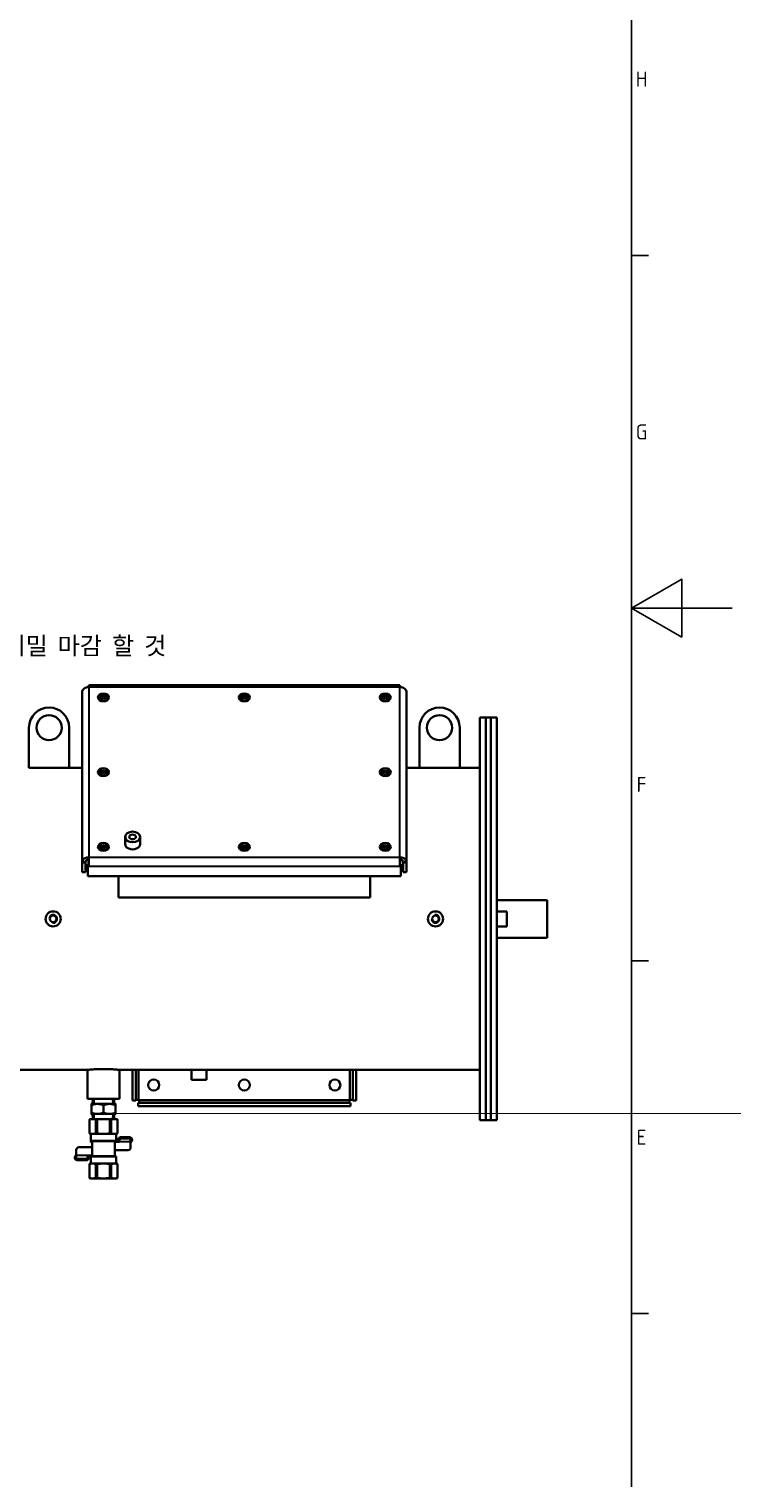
# Model space of a CAD drawing. Header units: millimetres. Extents: x 0 to 5945, y 0 to 4205.
# Drawn here: x 5246 to 5945, y 1238 to 2678 of the extents above; entities that cross this region are included whole.
import ezdxf

# ---------------------------------------------------------------- set-up
doc = ezdxf.new("R2010")
doc.units = ezdxf.units.MM
doc.header["$LTSCALE"] = 5
doc.layers.get('0').update_dxf_attribs({"color": 3, "lineweight": 25})
for name, color, linetype, lineweight in [('가시적인 것(ISO)', 3, 'Continuous', 40), ('가시적인 좁은 것(ISO)', 3, 'Continuous', 35), ('경계(ISO)', 7, 'Continuous', 25), ('기호(ISO)', 5, 'Continuous', 25)]:
    doc.layers.add(name, color=color, linetype=linetype, lineweight=lineweight)
doc.styles.add('문자 텍스트_M2B', font='isocp.shx')
doc.styles.add('치수 텍스트_PSTEK_POSCO', font='isocp.shx')
doc.dimstyles.new('치수_PSTEK_POSCO$7', dxfattribs={"dimscale": 5, "dimtxt": 3.5, "dimasz": 2.5, "dimexe": 2, "dimexo": 2.5, "dimgap": 1, "dimtad": 1, "dimrnd": 1e-08, "dimdsep": 46, "dimtxsty": '치수 텍스트_PSTEK_POSCO', "dimcen": 0.09, "dimdle": 10, "dimclrd": 7, "dimclre": 7, "dimclrt": 2, "dimadec": 1, "dimazin": 2, "dimtfac": 1, "dimtmove": 0, "dimatfit": 3, "dimfxl": 0, "dimtolj": 1, "dimlwd": -1, "dimlwe": -1, "dimarcsym": 0})

# ---------------------------------------------------------------- blocks, each defined once
blk = doc.blocks.new('경계 Default Border')
at = {"layer": '경계(ISO)'}
for p, q in [((1169, 490.58), (1172.4, 490.58)), ((1169, 350.42), (1172.4, 350.42)), ((1169, 280.33), (1172.4, 280.33))]:
    blk.add_line(p, q, dxfattribs=at)
at = {"layer": '경계(ISO)', "flags": 128}
for points in [[(20, 20), (20, 821), (1169, 821), (1169, 20), (20, 20)], [(1189, 420.5), (1169, 420.5), (1179, 426.27), (1179, 414.73), (1169, 420.5)]]:
    blk.add_lwpolyline(points, dxfattribs=at)
at = {"layer": '경계(ISO)', "color": 2, "char_height": 3, "attachment_point": 7, "style": '문자 텍스트_M2B'}
for s, insert in [('H', (1169.88, 524.12)), ('G', (1169.88, 454.01)), ('F', (1170.04, 383.96)), ('E', (1170.04, 313.85))]:
    blk.add_mtext(s, dxfattribs=dict(at, insert=insert))

msp = doc.modelspace()

# ---------------------------------------------------------------- linework, layer by layer
at = {"layer": '가시적인 것(ISO)'}
for p, q in [((5299.443, 2020.234), (5299.374, 2020.234)), ((5299.374, 2020.234), (5299.374, 2019.571)), ((5299.374, 1850.431), (5299.374, 2019.571)), ((5305.774, 2024.097), (5304.837, 2024.097)), ((5304.837, 2024.048), (5304.837, 2024.097)), ((5614.974, 2025.971), (5305.774, 2025.971)), ((5305.774, 2025.971), (5305.774, 2024.097)), ((5614.974, 2024.097), (5614.974, 2025.971)), ((5615.911, 2024.097), (5614.974, 2024.097)), ((5615.911, 2024.048), (5615.911, 2024.097)), ((5621.305, 2020.234), (5621.374, 2020.234)), ((5621.374, 2019.571), (5621.374, 2020.234)), ((5621.374, 2019.571), (5621.374, 1850.431)), ((5694.374, 1993.721), (5694.374, 1593.721)), ((5700.374, 1993.721), (5694.374, 1993.721)), ((5700.374, 1993.721), (5700.374, 1593.721)), ((5700.374, 1993.721), (5700.374, 1593.721)), ((5705.374, 1993.721), (5700.374, 1993.721)), ((5705.374, 1593.721), (5705.374, 1993.721)), ((5705.374, 1993.721), (5705.374, 1593.721)), ((5711.374, 1993.721), (5705.374, 1993.721)), ((5711.374, 1993.721), (5711.374, 1593.721)), ((5246.374, 1943.721), (5246.374, 1983.721)), ((5286.374, 1983.721), (5286.374, 1943.721)), ((5634.374, 1983.721), (5634.374, 1943.721)), ((5674.374, 1943.721), (5674.374, 1983.721)), ((5286.374, 1943.721), (5246.374, 1943.721)), ((5286.374, 1943.721), (5299.374, 1943.721)), ((5621.374, 1943.721), (5634.374, 1943.721)), ((5634.374, 1943.721), (5674.374, 1943.721)), ((5674.374, 1943.721), (5694.374, 1943.721)), ((5341.874, 1868.109), (5341.874, 1875.18)), ((5356.874, 1868.109), (5356.874, 1875.18)), ((5302.574, 1850.431), (5299.374, 1850.431)), ((5299.374, 1850.431), (5299.374, 1849.768)), ((5302.574, 1849.768), (5299.374, 1849.768)), ((5299.374, 1849.768), (5299.374, 1840.152)), ((5302.574, 1850.431), (5302.574, 1849.768)), ((5302.574, 1849.768), (5302.574, 1840.152)), ((5305.774, 1848.168), (5304.837, 1848.168)), ((5304.837, 1848.168), (5304.837, 1845.906)), ((5304.837, 1836.289), (5304.837, 1845.906)), ((5304.837, 1845.906), (5305.774, 1845.906)), ((5305.374, 1852.694), (5305.374, 1852.411)), ((5305.374, 1852.411), (5305.774, 1852.411)), ((5305.374, 1850.29), (5305.374, 1852.411)), ((5305.374, 1850.29), (5305.374, 1848.168)), ((5305.374, 1850.29), (5305.774, 1850.29)), ((5305.374, 1850.29), (5305.774, 1850.29)), ((5305.774, 1854.957), (5305.774, 1845.906)), ((5614.974, 1845.906), (5614.974, 1854.957)), ((5614.974, 1852.411), (5615.374, 1852.411)), ((5614.974, 1850.29), (5615.374, 1850.29)), ((5614.974, 1850.29), (5615.374, 1850.29)), ((5614.974, 1848.168), (5615.911, 1848.168)), ((5614.974, 1845.906), (5615.911, 1845.906)), ((5615.374, 1852.411), (5615.374, 1852.694)), ((5615.374, 1850.29), (5615.374, 1852.411)), ((5615.374, 1850.29), (5615.374, 1848.168)), ((5615.911, 1848.168), (5615.911, 1845.906)), ((5615.911, 1845.906), (5615.911, 1836.289)), ((5618.174, 1850.431), (5618.174, 1849.768)), ((5618.174, 1850.431), (5621.374, 1850.431)), ((5618.174, 1849.768), (5618.174, 1840.152)), ((5618.174, 1849.768), (5621.374, 1849.768)), ((5621.374, 1849.768), (5621.374, 1850.431)), ((5621.374, 1840.152), (5621.374, 1849.768)), ((5302.574, 1840.152), (5299.374, 1840.152)), ((5615.911, 1836.289), (5304.837, 1836.289)), ((5335.374, 1836.289), (5335.374, 1814.934)), ((5585.374, 1836.289), (5585.374, 1814.934)), ((5618.174, 1840.152), (5621.374, 1840.152)), ((5585.374, 1814.934), (5335.374, 1814.934)), ((5711.374, 1812.471), (5761.374, 1812.471)), ((5711.374, 1801.221), (5721.374, 1801.221)), ((5721.374, 1786.221), (5721.374, 1801.221)), ((5761.374, 1774.971), (5761.374, 1812.471)), ((5711.374, 1786.221), (5721.374, 1786.221)), ((5711.374, 1774.971), (5761.374, 1774.971)), ((5226.374, 1643.721), (5304.374, 1643.721)), ((5304.374, 1643.721), (5304.374, 1614.921)), ((5336.374, 1643.721), (5336.374, 1614.921)), ((5336.374, 1643.721), (5385.374, 1643.721)), ((5349.374, 1643.721), (5349.374, 1613.184)), ((5352.574, 1643.721), (5352.574, 1613.184)), ((5355.374, 1643.721), (5355.374, 1613.721)), ((5385.374, 1643.721), (5535.374, 1643.721)), ((5407.874, 1643.721), (5407.874, 1633.721)), ((5422.874, 1643.721), (5422.874, 1633.721)), ((5535.374, 1643.721), (5694.374, 1643.721)), ((5565.374, 1613.721), (5565.374, 1643.721)), ((5568.174, 1613.184), (5568.174, 1643.721)), ((5571.374, 1613.184), (5571.374, 1643.721)), ((5407.874, 1633.721), (5422.874, 1633.721)), ((5304.374, 1614.921), (5336.374, 1614.921)), ((5309.809, 1614.921), (5309.653, 1609.921)), ((5330.939, 1614.921), (5331.095, 1609.921)), ((5352.574, 1613.184), (5349.374, 1613.184)), ((5355.374, 1614.121), (5352.574, 1614.121)), ((5355.374, 1613.721), (5565.374, 1613.721)), ((5355.774, 1613.721), (5355.774, 1610.921)), ((5564.974, 1613.721), (5564.974, 1610.921)), ((5565.374, 1614.121), (5568.174, 1614.121)), ((5568.174, 1613.184), (5571.374, 1613.184)), ((5314.374, 1609.921), (5308.374, 1609.921)), ((5308.374, 1601.221), (5308.374, 1608.621)), ((5314.374, 1599.921), (5308.374, 1599.921)), ((5309.809, 1594.921), (5309.653, 1599.921)), ((5326.374, 1609.921), (5314.374, 1609.921)), ((5326.374, 1599.921), (5314.374, 1599.921)), ((5320.374, 1601.221), (5320.374, 1608.621)), ((5332.374, 1609.921), (5326.374, 1609.921)), ((5332.374, 1599.921), (5326.374, 1599.921)), ((5330.939, 1594.921), (5331.095, 1599.921)), ((5332.374, 1601.221), (5332.374, 1608.621)), ((5354.837, 1610.921), (5565.911, 1610.921)), ((5354.837, 1610.921), (5354.837, 1607.721)), ((5354.837, 1607.721), (5565.911, 1607.721)), ((5565.911, 1610.921), (5565.911, 1607.721)), ((5307.874, 1594.921), (5306.374, 1594.519)), ((5306.396, 1594.519), (5306.374, 1594.519)), ((5306.374, 1594.519), (5306.374, 1580.573)), ((5306.396, 1594.519), (5306.396, 1580.573)), ((5309.549, 1594.921), (5307.874, 1594.921)), ((5320.374, 1594.921), (5309.549, 1594.921)), ((5312.701, 1580.573), (5312.701, 1594.519)), ((5314.069, 1594.519), (5312.701, 1594.519)), ((5314.069, 1594.519), (5314.069, 1580.573)), ((5331.199, 1594.921), (5320.374, 1594.921)), ((5326.679, 1580.573), (5326.679, 1594.519)), ((5328.047, 1594.519), (5326.679, 1594.519)), ((5328.047, 1594.519), (5328.047, 1580.573)), ((5332.874, 1594.921), (5331.199, 1594.921)), ((5332.874, 1594.921), (5334.374, 1594.519)), ((5334.352, 1580.573), (5334.352, 1594.519)), ((5334.374, 1594.519), (5334.352, 1594.519)), ((5334.374, 1594.519), (5334.374, 1580.573)), ((5700.374, 1593.721), (5694.374, 1593.721)), ((5705.374, 1593.721), (5700.374, 1593.721)), ((5711.374, 1593.721), (5705.374, 1593.721)), ((5306.396, 1580.573), (5306.374, 1580.573)), ((5307.874, 1580.171), (5306.374, 1580.573)), ((5309.549, 1580.171), (5307.874, 1580.171)), ((5307.874, 1580.171), (5307.874, 1578.171)), ((5307.874, 1573.131), (5307.874, 1578.171)), ((5309.124, 1572.796), (5307.874, 1573.131)), ((5332.874, 1573.131), (5307.874, 1573.131)), ((5307.874, 1571.796), (5307.874, 1573.131)), ((5309.124, 1571.796), (5307.874, 1571.796)), ((5331.624, 1572.796), (5309.124, 1572.796)), ((5309.124, 1571.796), (5309.124, 1572.796)), ((5309.124, 1571.796), (5309.124, 1558.046)), ((5320.374, 1580.171), (5309.549, 1580.171)), ((5314.069, 1580.573), (5312.701, 1580.573)), ((5331.199, 1580.171), (5320.374, 1580.171)), ((5328.047, 1580.573), (5326.679, 1580.573)), ((5332.874, 1580.171), (5331.199, 1580.171)), ((5331.624, 1572.796), (5332.874, 1573.131)), ((5331.624, 1572.796), (5331.624, 1558.046)), ((5336.374, 1572.296), (5331.624, 1572.296)), ((5332.874, 1580.171), (5334.374, 1580.573)), ((5332.874, 1580.171), (5332.874, 1573.131)), ((5334.374, 1580.573), (5334.352, 1580.573)), ((5336.124, 1575.546), (5335.606, 1576.064)), ((5335.606, 1572.528), (5336.124, 1573.046)), ((5336.374, 1575.546), (5336.374, 1572.296)), ((5336.374, 1575.546), (5347.374, 1575.546)), ((5337.374, 1576.796), (5346.374, 1576.796)), ((5347.374, 1575.546), (5347.374, 1572.296)), ((5347.374, 1566.546), (5347.374, 1572.296)), ((5347.624, 1575.546), (5348.142, 1576.064)), ((5348.142, 1572.528), (5347.624, 1573.046)), ((5293.124, 1557.796), (5292.606, 1558.314)), ((5292.606, 1554.778), (5293.124, 1555.296)), ((5293.374, 1558.546), (5293.374, 1564.296)), ((5293.374, 1558.546), (5293.374, 1555.296)), ((5304.374, 1555.296), (5293.374, 1555.296)), ((5295.874, 1566.796), (5309.124, 1566.796)), ((5304.374, 1558.546), (5304.374, 1555.296)), ((5309.124, 1558.546), (5304.374, 1558.546)), ((5304.624, 1557.796), (5305.142, 1558.314)), ((5305.142, 1554.778), (5304.624, 1555.296)), ((5309.124, 1558.046), (5307.874, 1557.711)), ((5332.874, 1557.711), (5307.874, 1557.711)), ((5307.874, 1557.711), (5307.874, 1550.671)), ((5331.624, 1558.046), (5309.124, 1558.046)), ((5344.874, 1564.046), (5331.624, 1564.046)), ((5331.624, 1558.046), (5332.874, 1557.711)), ((5332.874, 1557.711), (5332.874, 1550.671)), ((5294.374, 1554.046), (5303.374, 1554.046)), ((5307.874, 1550.671), (5306.374, 1550.269)), ((5306.396, 1550.269), (5306.374, 1550.269)), ((5306.374, 1550.269), (5306.374, 1536.323)), ((5306.396, 1536.323), (5306.396, 1550.269)), ((5309.549, 1550.671), (5307.874, 1550.671)), ((5320.374, 1550.671), (5309.549, 1550.671)), ((5314.069, 1550.269), (5312.701, 1550.269)), ((5312.701, 1550.269), (5312.701, 1536.323)), ((5314.069, 1536.323), (5314.069, 1550.269)), ((5331.199, 1550.671), (5320.374, 1550.671)), ((5328.047, 1550.269), (5326.679, 1550.269)), ((5326.679, 1550.269), (5326.679, 1536.323)), ((5328.047, 1536.323), (5328.047, 1550.269)), ((5332.874, 1550.671), (5331.199, 1550.671)), ((5332.874, 1550.671), (5334.374, 1550.269)), ((5334.352, 1550.269), (5334.352, 1536.323)), ((5334.374, 1550.269), (5334.352, 1550.269)), ((5334.374, 1550.269), (5334.374, 1536.323)), ((5306.396, 1536.323), (5306.374, 1536.323)), ((5307.874, 1535.921), (5306.374, 1536.323)), ((5309.549, 1535.921), (5307.874, 1535.921)), ((5320.374, 1535.921), (5309.549, 1535.921)), ((5314.069, 1536.323), (5312.701, 1536.323)), ((5331.199, 1535.921), (5320.374, 1535.921)), ((5328.047, 1536.323), (5326.679, 1536.323)), ((5332.874, 1535.921), (5331.199, 1535.921)), ((5332.874, 1535.921), (5334.374, 1536.323)), ((5334.374, 1536.323), (5334.352, 1536.323))]:
    msp.add_line(p, q, dxfattribs=at)
for centre, radius in [((5266.374, 1983.721), 12.5), ((5654.374, 1983.721), 12.5), ((5270.374, 1793.721), 7.5), ((5650.374, 1793.721), 7.5), ((5270.374, 1793.721), 3.324), ((5650.374, 1793.721), 3.324), ((5370.374, 1628.721), 5.5), ((5460.374, 1628.721), 5.5), ((5550.374, 1628.721), 5.5)]:
    msp.add_circle(centre, radius, dxfattribs=at)
for centre, radius, start, end in [((5266.374, 1983.721), 20, 0, 180), ((5654.374, 1983.721), 20, 0, 180), ((5295.874, 1564.296), 2.5, 90, 180), ((5344.874, 1566.546), 2.5, 270, 0)]:
    msp.add_arc(centre, radius, start, end, dxfattribs=at)
for centre, major_axis, start_param, end_param in [((5305.774, 2019.571), (-6.4, 0), 4.71238898, 6.28318531), ((5614.974, 2019.571), (6.4, 0), 0, 1.57079633), ((5320.374, 2011.51), (-5.5, 0), 3.43676954, 5.98800842), ((5320.374, 2011.51), (5.5, 0), 0.29517689, 2.84641577), ((5320.374, 2009.389), (5.5, 0), 0.59878148, 2.54281118), ((5320.374, 2009.389), (-5.5, 0), 3.74037413, 5.68440383), ((5320.374, 2007.126), (-5.5, 0), 4.16626769, 5.25851027), ((5460.374, 2011.51), (-5.5, 0), 3.43676954, 5.98800842), ((5460.374, 2011.51), (5.5, 0), 0.29517689, 2.84641577), ((5460.374, 2009.389), (5.5, 0), 0.59878148, 2.54281118), ((5460.374, 2009.389), (-5.5, 0), 3.74037413, 5.68440383), ((5460.374, 2007.126), (-5.5, 0), 4.16626769, 5.25851027), ((5600.374, 2011.51), (-5.5, 0), 3.43676954, 5.98800842), ((5600.374, 2011.51), (5.5, 0), 0.29517689, 2.84641577), ((5600.374, 2009.389), (5.5, 0), 0.59878148, 2.54281118), ((5600.374, 2009.389), (-5.5, 0), 3.74037413, 5.68440383), ((5600.374, 2007.126), (-5.5, 0), 4.16626769, 5.25851027), ((5320.374, 1937.264), (-5.5, 0), 3.43676954, 5.98800842), ((5320.374, 1937.264), (5.5, 0), 0.29517689, 2.84641577), ((5320.374, 1935.143), (5.5, 0), 0.59878148, 2.54281118), ((5320.374, 1935.143), (-5.5, 0), 3.74037413, 5.68440383), ((5320.374, 1932.88), (-5.5, 0), 4.16626769, 5.25851027), ((5600.374, 1937.264), (-5.5, 0), 3.43676954, 5.98800842), ((5600.374, 1937.264), (5.5, 0), 0.29517689, 2.84641577), ((5600.374, 1935.143), (5.5, 0), 0.59878148, 2.54281118), ((5600.374, 1935.143), (-5.5, 0), 3.74037413, 5.68440383), ((5600.374, 1932.88), (-5.5, 0), 4.16626769, 5.25851027), ((5320.374, 1863.018), (-5.5, 0), 3.43676954, 5.98800842), ((5320.374, 1863.018), (5.5, 0), 0.29517689, 2.84641577), ((5320.374, 1860.896), (5.5, 0), 0.59878148, 2.54281118), ((5320.374, 1860.896), (-5.5, 0), 3.74037413, 5.68440383), ((5320.374, 1858.634), (-5.5, 0), 4.16626769, 5.25851027), ((5349.374, 1868.109), (7.5, 0), 3.14159265, 6.28318531), ((5460.374, 1863.018), (-5.5, 0), 3.43676954, 5.98800842), ((5460.374, 1863.018), (5.5, 0), 0.29517689, 2.84641577), ((5460.374, 1860.896), (5.5, 0), 0.59878148, 2.54281118), ((5460.374, 1860.896), (-5.5, 0), 3.74037413, 5.68440383), ((5460.374, 1858.634), (-5.5, 0), 4.16626769, 5.25851027), ((5600.374, 1863.018), (-5.5, 0), 3.43676954, 5.98800842), ((5600.374, 1863.018), (5.5, 0), 0.29517689, 2.84641577), ((5600.374, 1860.896), (5.5, 0), 0.59878148, 2.54281118), ((5600.374, 1860.896), (-5.5, 0), 3.74037413, 5.68440383), ((5600.374, 1858.634), (-5.5, 0), 4.16626769, 5.25851027), ((5305.774, 1850.431), (-6.4, 0), 4.71238898, 6.28318531), ((5305.774, 1850.431), (-3.2, 0), 4.83771681, 6.28318531), ((5614.974, 1850.431), (6.4, 0), 0, 1.57079633), ((5614.974, 1850.431), (3.2, 0), 0, 1.4454685)]:
    msp.add_ellipse(centre, major_axis=major_axis, ratio=0.70710678, start_param=start_param, end_param=end_param, dxfattribs=at)
for centre, major_axis in [((5320.374, 2013.773), (5.5, 0)), ((5460.374, 2013.773), (5.5, 0)), ((5600.374, 2013.773), (5.5, 0)), ((5320.374, 1939.527), (5.5, 0)), ((5600.374, 1939.527), (5.5, 0)), ((5349.374, 1875.18), (7.5, 0)), ((5349.374, 1875.18), (3.323, 0)), ((5320.374, 1865.28), (5.5, 0)), ((5460.374, 1865.28), (5.5, 0)), ((5600.374, 1865.28), (5.5, 0))]:
    msp.add_ellipse(centre, major_axis=major_axis, ratio=0.70710678, dxfattribs=at)
for points, knots in [([(5304.374, 1643.721), (5304.412, 1643.725), (5304.47, 1643.732), (5304.875, 1643.774), (5305.184, 1643.806), (5306.001, 1643.887), (5306.509, 1643.935), (5307.684, 1644.039), (5308.35, 1644.095), (5309.77, 1644.202), (5310.572, 1644.258), (5312.319, 1644.362), (5313.263, 1644.411), (5315.234, 1644.492), (5316.262, 1644.524), (5318.329, 1644.567), (5319.369, 1644.577), (5321.379, 1644.577), (5322.419, 1644.567), (5324.486, 1644.524), (5325.514, 1644.492), (5327.484, 1644.411), (5328.429, 1644.362), (5330.176, 1644.258), (5330.978, 1644.202), (5332.397, 1644.095), (5333.064, 1644.039), (5334.238, 1643.935), (5334.747, 1643.887), (5335.563, 1643.806), (5335.872, 1643.774), (5336.278, 1643.732), (5336.335, 1643.725), (5336.374, 1643.721)], [2.41276578, 2.41276578, 2.41276578, 2.41276578, 2.71436083, 2.71436083, 3.01595589, 3.01595589, 3.31755095, 3.31755095, 3.619146, 3.619146, 3.92074239, 3.92074239, 4.22233878, 4.22233878, 4.52393517, 4.52393517, 4.82553155, 4.82553155, 5.12712794, 5.12712794, 5.42872433, 5.42872433, 5.73032071, 5.73032071, 6.0319171, 6.0319171, 6.33351216, 6.33351216, 6.63510722, 6.63510722, 6.93670227, 6.93670227, 7.23829733, 7.23829733, 7.23829733, 7.23829733]), ([(5335.606, 1576.064), (5335.486, 1575.944), (5335.382, 1575.815), (5335.16, 1575.485), (5335.049, 1575.25), (5334.906, 1574.769), (5334.874, 1574.523), (5334.874, 1574.296)], [-0.216122662, -0.216122662, -0.216122662, -0.216122662, -0.166322037, -0.166322037, -0.083161019, -0.083161019, 0, 0, 0, 0]), ([(5335.606, 1572.528), (5335.486, 1572.649), (5335.382, 1572.778), (5335.16, 1573.108), (5335.049, 1573.343), (5334.906, 1573.824), (5334.874, 1574.07), (5334.874, 1574.296)], [0.731607864, 0.731607864, 0.731607864, 0.731607864, 0.781408488, 0.781408488, 0.864569507, 0.864569507, 0.947730525, 0.947730525, 0.947730525, 0.947730525]), ([(5335.606, 1576.064), (5335.726, 1576.184), (5335.855, 1576.288), (5336.186, 1576.51), (5336.42, 1576.621), (5336.901, 1576.764), (5337.148, 1576.796), (5337.374, 1576.796)], [0.731607864, 0.731607864, 0.731607864, 0.731607864, 0.781408488, 0.781408488, 0.864569507, 0.864569507, 0.947730525, 0.947730525, 0.947730525, 0.947730525]), ([(5348.142, 1576.064), (5348.021, 1576.184), (5347.893, 1576.288), (5347.562, 1576.51), (5347.328, 1576.621), (5346.847, 1576.764), (5346.6, 1576.796), (5346.374, 1576.796)], [0.731607864, 0.731607864, 0.731607864, 0.731607864, 0.781408488, 0.781408488, 0.864569507, 0.864569507, 0.947730525, 0.947730525, 0.947730525, 0.947730525]), ([(5348.142, 1572.528), (5348.021, 1572.409), (5347.893, 1572.305), (5347.646, 1572.139), (5347.512, 1572.066), (5347.374, 1572.005)], [-0.2161226619, -0.2161226619, -0.2161226619, -0.2161226619, -0.166322037, -0.166322037, -0.1167113005, -0.1167113005, -0.1167113005, -0.1167113005]), ([(5348.142, 1576.064), (5348.262, 1575.944), (5348.365, 1575.815), (5348.587, 1575.485), (5348.698, 1575.25), (5348.842, 1574.769), (5348.874, 1574.523), (5348.874, 1574.296)], [-0.216122662, -0.216122662, -0.216122662, -0.216122662, -0.166322037, -0.166322037, -0.083161019, -0.083161019, 0, 0, 0, 0]), ([(5348.142, 1572.528), (5348.262, 1572.649), (5348.365, 1572.778), (5348.587, 1573.108), (5348.698, 1573.343), (5348.842, 1573.824), (5348.874, 1574.07), (5348.874, 1574.296)], [0.731607864, 0.731607864, 0.731607864, 0.731607864, 0.781408488, 0.781408488, 0.864569507, 0.864569507, 0.947730525, 0.947730525, 0.947730525, 0.947730525]), ([(5292.606, 1558.314), (5292.486, 1558.194), (5292.382, 1558.065), (5292.16, 1557.735), (5292.049, 1557.5), (5291.906, 1557.019), (5291.874, 1556.773), (5291.874, 1556.546)], [0.731607864, 0.731607864, 0.731607864, 0.731607864, 0.781408488, 0.781408488, 0.864569507, 0.864569507, 0.947730525, 0.947730525, 0.947730525, 0.947730525]), ([(5292.606, 1554.778), (5292.486, 1554.899), (5292.382, 1555.028), (5292.16, 1555.358), (5292.049, 1555.593), (5291.906, 1556.074), (5291.874, 1556.32), (5291.874, 1556.546)], [-0.216122662, -0.216122662, -0.216122662, -0.216122662, -0.166322037, -0.166322037, -0.083161019, -0.083161019, 0, 0, 0, 0]), ([(5292.606, 1558.314), (5292.726, 1558.434), (5292.855, 1558.538), (5293.102, 1558.704), (5293.235, 1558.777), (5293.374, 1558.837)], [-0.2161226619, -0.2161226619, -0.2161226619, -0.2161226619, -0.166322037, -0.166322037, -0.1167113005, -0.1167113005, -0.1167113005, -0.1167113005]), ([(5292.606, 1554.778), (5292.726, 1554.659), (5292.855, 1554.555), (5293.186, 1554.333), (5293.42, 1554.222), (5293.901, 1554.079), (5294.148, 1554.046), (5294.374, 1554.046)], [0.731607864, 0.731607864, 0.731607864, 0.731607864, 0.781408488, 0.781408488, 0.864569507, 0.864569507, 0.947730525, 0.947730525, 0.947730525, 0.947730525]), ([(5305.142, 1554.778), (5305.021, 1554.659), (5304.893, 1554.555), (5304.562, 1554.333), (5304.328, 1554.222), (5303.847, 1554.079), (5303.6, 1554.046), (5303.374, 1554.046)], [0.731607864, 0.731607864, 0.731607864, 0.731607864, 0.781408488, 0.781408488, 0.864569507, 0.864569507, 0.947730525, 0.947730525, 0.947730525, 0.947730525]), ([(5305.142, 1558.314), (5305.262, 1558.194), (5305.365, 1558.065), (5305.587, 1557.735), (5305.698, 1557.5), (5305.842, 1557.019), (5305.874, 1556.773), (5305.874, 1556.546)], [0.731607864, 0.731607864, 0.731607864, 0.731607864, 0.781408488, 0.781408488, 0.864569507, 0.864569507, 0.947730525, 0.947730525, 0.947730525, 0.947730525]), ([(5305.142, 1554.778), (5305.262, 1554.899), (5305.365, 1555.028), (5305.587, 1555.358), (5305.698, 1555.593), (5305.842, 1556.074), (5305.874, 1556.32), (5305.874, 1556.546)], [-0.216122662, -0.216122662, -0.216122662, -0.216122662, -0.166322037, -0.166322037, -0.083161019, -0.083161019, 0, 0, 0, 0])]:
    msp.add_open_spline(points, degree=3, knots=knots, dxfattribs=at)
for points, weights in [([(5308.374, 1609.921), (5308.374, 1609.921), (5308.374, 1608.621)], [1, 1.04314139574, 1.01001874936]), ([(5308.374, 1608.621), (5311.589, 1609.921), (5314.374, 1609.921)], [1.01001874936, 1.04314139574, 1]), ([(5308.374, 1601.221), (5308.374, 1599.921), (5308.374, 1599.921)], [1.01001874936, 1.04314139574, 1]), ([(5314.374, 1599.921), (5311.589, 1599.921), (5308.374, 1601.221)], [1, 1.04314139574, 1.01001874936]), ([(5314.374, 1609.921), (5317.159, 1609.921), (5320.374, 1608.621)], [1, 1.04314139574, 1.01001874936]), ([(5320.374, 1601.221), (5317.159, 1599.921), (5314.374, 1599.921)], [1.01001874936, 1.04314139574, 1]), ([(5320.374, 1608.621), (5323.589, 1609.921), (5326.374, 1609.921)], [1.01001874936, 1.04314139574, 1]), ([(5326.374, 1599.921), (5323.589, 1599.921), (5320.374, 1601.221)], [1, 1.04314139574, 1.01001874936]), ([(5326.374, 1609.921), (5329.159, 1609.921), (5332.374, 1608.621)], [1, 1.04314139574, 1.01001874936]), ([(5332.374, 1601.221), (5329.159, 1599.921), (5326.374, 1599.921)], [1.01001874936, 1.04314139574, 1]), ([(5332.374, 1608.621), (5332.374, 1609.921), (5332.374, 1609.921)], [1.01001874936, 1.04314139574, 1]), ([(5332.374, 1599.921), (5332.374, 1599.921), (5332.374, 1601.221)], [1, 1.04314139574, 1.01001874936]), ([(5309.549, 1594.921), (5308.062, 1594.921), (5306.396, 1594.519)], [3.35119200881, 3.35119200881, 3.1615018951]), ([(5312.701, 1594.519), (5311.036, 1594.921), (5309.549, 1594.921)], [3.1615018951, 3.35119200881, 3.35119200881]), ([(5320.374, 1594.921), (5317.4, 1594.921), (5314.069, 1594.519)], [3.35119200881, 3.35119200881, 3.1615018951]), ([(5326.679, 1594.519), (5323.348, 1594.921), (5320.374, 1594.921)], [3.1615018951, 3.35119200881, 3.35119200881]), ([(5331.199, 1594.921), (5329.712, 1594.921), (5328.047, 1594.519)], [3.35119200881, 3.35119200881, 3.1615018951]), ([(5334.352, 1594.519), (5332.686, 1594.921), (5331.199, 1594.921)], [3.1615018951, 3.35119200881, 3.35119200881]), ([(5306.396, 1580.573), (5308.062, 1580.171), (5309.549, 1580.171)], [3.1615018951, 3.35119200881, 3.35119200881]), ([(5309.549, 1580.171), (5311.036, 1580.171), (5312.701, 1580.573)], [3.35119200881, 3.35119200881, 3.1615018951]), ([(5320.374, 1580.171), (5317.4, 1580.171), (5314.069, 1580.573)], [3.35119200881, 3.35119200881, 3.1615018951]), ([(5326.679, 1580.573), (5323.348, 1580.171), (5320.374, 1580.171)], [3.1615018951, 3.35119200881, 3.35119200881]), ([(5328.047, 1580.573), (5329.712, 1580.171), (5331.199, 1580.171)], [3.1615018951, 3.35119200881, 3.35119200881]), ([(5331.199, 1580.171), (5332.686, 1580.171), (5334.352, 1580.573)], [3.35119200881, 3.35119200881, 3.1615018951]), ([(5306.396, 1550.269), (5308.062, 1550.671), (5309.549, 1550.671)], [3.1615018951, 3.35119200881, 3.35119200881]), ([(5309.549, 1550.671), (5311.036, 1550.671), (5312.701, 1550.269)], [3.35119200881, 3.35119200881, 3.1615018951]), ([(5320.374, 1550.671), (5317.4, 1550.671), (5314.069, 1550.269)], [3.35119200881, 3.35119200881, 3.1615018951]), ([(5326.679, 1550.269), (5323.348, 1550.671), (5320.374, 1550.671)], [3.1615018951, 3.35119200881, 3.35119200881]), ([(5328.047, 1550.269), (5329.712, 1550.671), (5331.199, 1550.671)], [3.1615018951, 3.35119200881, 3.35119200881]), ([(5331.199, 1550.671), (5332.686, 1550.671), (5334.352, 1550.269)], [3.35119200881, 3.35119200881, 3.1615018951]), ([(5309.549, 1535.921), (5308.062, 1535.921), (5306.396, 1536.323)], [3.35119200881, 3.35119200881, 3.1615018951]), ([(5312.701, 1536.323), (5311.036, 1535.921), (5309.549, 1535.921)], [3.1615018951, 3.35119200881, 3.35119200881]), ([(5320.374, 1535.921), (5317.4, 1535.921), (5314.069, 1536.323)], [3.35119200881, 3.35119200881, 3.1615018951]), ([(5326.679, 1536.323), (5323.348, 1535.921), (5320.374, 1535.921)], [3.1615018951, 3.35119200881, 3.35119200881]), ([(5331.199, 1535.921), (5329.712, 1535.921), (5328.047, 1536.323)], [3.35119200881, 3.35119200881, 3.1615018951]), ([(5334.352, 1536.323), (5332.686, 1535.921), (5331.199, 1535.921)], [3.1615018951, 3.35119200881, 3.35119200881])]:
    msp.add_rational_spline(points, weights, degree=2, dxfattribs=at)
for points in [[(5335.606, 1572.528), (5335.693, 1572.442), (5335.784, 1572.364), (5335.874, 1572.296)], [(5305.142, 1558.314), (5305.055, 1558.4), (5304.964, 1558.478), (5304.874, 1558.546)]]:
    msp.add_open_spline(points, degree=3, dxfattribs=at)
at = {"layer": '가시적인 좁은 것(ISO)'}
for p, q in [((5305.774, 2024.097), (5305.774, 1854.957)), ((5614.974, 2024.097), (5305.774, 2024.097)), ((5614.974, 1854.957), (5614.974, 2024.097)), ((5305.774, 1854.957), (5614.974, 1854.957)), ((5614.974, 1845.906), (5305.774, 1845.906)), ((5310.972, 1614.921), (5310.815, 1609.921)), ((5329.932, 1609.921), (5329.776, 1614.921)), ((5310.815, 1599.921), (5310.972, 1594.921)), ((5329.776, 1594.921), (5329.932, 1599.921)), ((5336.124, 1575.546), (5336.374, 1575.546)), ((5336.124, 1575.546), (5336.124, 1573.046)), ((5336.124, 1573.046), (5336.374, 1573.046)), ((5347.374, 1572.296), (5336.374, 1572.296)), ((5347.374, 1575.546), (5347.624, 1575.546)), ((5347.374, 1573.046), (5347.624, 1573.046)), ((5347.624, 1575.546), (5347.624, 1573.046)), ((5293.124, 1557.796), (5293.374, 1557.796)), ((5293.124, 1555.296), (5293.124, 1557.796)), ((5293.124, 1555.296), (5293.374, 1555.296)), ((5304.374, 1558.546), (5293.374, 1558.546)), ((5304.374, 1557.796), (5304.624, 1557.796)), ((5304.374, 1555.296), (5304.624, 1555.296)), ((5304.624, 1555.296), (5304.624, 1557.796))]:
    msp.add_line(p, q, dxfattribs=at)
for centre, start, end in [((5270.374, 1793.721), 260, 170), ((5650.374, 1793.721), 190, 100)]:
    msp.add_arc(centre, 4, start, end, dxfattribs=at)

# ---------------------------------------------------------------- block references
at = {"xscale": 5, "yscale": 5, "zscale": 5}
msp.add_blockref('경계 Default Border', (0, 0), dxfattribs=at)

# ---------------------------------------------------------------- texts
at = {"layer": '기호(ISO)', "color": 2, "insert": (5138.804, 2064.168), "char_height": 17.5, "width": 278.74851, "attachment_point": 4, "style": '치수 텍스트_PSTEK_POSCO'}
msp.add_mtext('{\\fISOCP|b0|i0;\\H17.5000;SILICON 기밀 마감 할 것}', dxfattribs=at)

# ---------------------------------------------------------------- leaders
at = {"layer": '기호(ISO)', "color": 7, "annotation_type": 0, "has_hookline": 1, "hookline_direction": 0}
for points, text_width in [([(4626.803, 2249.891), (4740.106, 2423.655), (4752.606, 2423.655)], 516.037), ([(4997.285, 2204.361), (5121.304, 2064.168), (5133.804, 2064.168)], 253.851)]:
    msp.add_leader(points, dimstyle='치수_PSTEK_POSCO$7', override={"dimtad": 0}, dxfattribs=dict(at, text_width=text_width))

doc.saveas('drawing.dxf')
